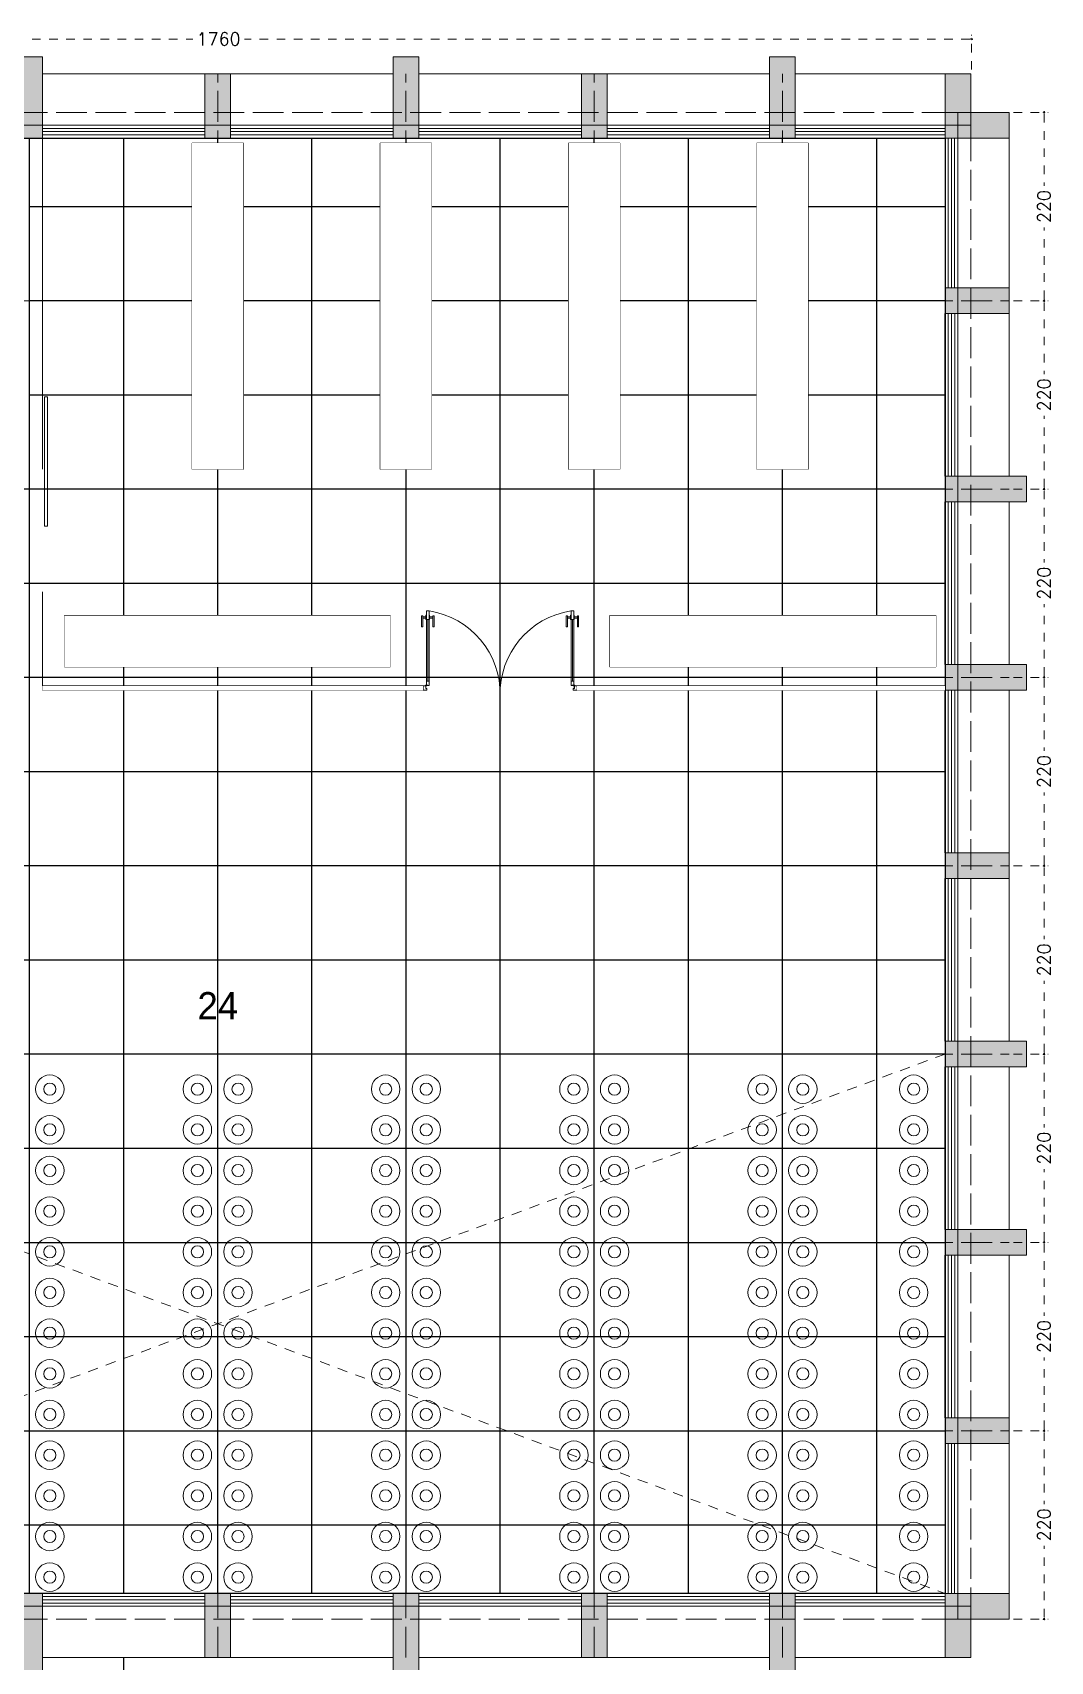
# Model space of a CAD drawing. Header units: metres. Extents: x -175 to 101, y -7 to 93.
# Drawn here: x -86.01 to -74.11, y 25.93 to 44.96 of the extents above; entities that cross this region are included whole.
import ezdxf

# ---------------------------------------------------------------- set-up
doc = ezdxf.new("R2010")
doc.units = ezdxf.units.M
doc.set_wipeout_variables(frame=1)
doc.linetypes.add('ACAD_ISO02W100', pattern=[15, 12, -3])
doc.linetypes.add('ST_PUNTOS2', pattern=[0.03175, 0, -0.03175])
for name, color, linetype, lineweight in [('DG_CARPINTERÍA', 251, 'Continuous', 9), ('DG_MURO', 251, 'Continuous', 0), ('DG_SOMBREADO', 251, 'Continuous', 5), ('DG_TEXTO', 7, 'Continuous', 9), ('DG_VIDRIO', 253, 'Continuous', 9)]:
    doc.layers.add(name, color=color, linetype=linetype, lineweight=lineweight)
for name, color, linetype, lineweight, transparency in [('DG_COTAS', 250, 'Continuous', 5, 0.4), ('DG_DISCONTINUA', 252, 'ACAD_ISO02W100', 5, 0.6), ('DG_EJES', 253, 'ACAD_ISO02W100', 5, 0.7), ('DG_TRANSPARENTE', 251, 'Continuous', 9, 0.8)]:
    doc.layers.add(name, color=color, linetype=linetype, lineweight=lineweight, transparency=transparency)
doc.styles.add('st_Romans', font='romans.shx')
doc.dimstyles.new('st50cm', dxfattribs={"dimscale": 0.5, "dimtxt": 0.4, "dimasz": 0.04, "dimexe": 0.1, "dimexo": 0.1, "dimgap": 0.1, "dimtad": 0, "dimdec": 1, "dimlfac": 100, "dimzin": 9, "dimdsep": 46, "dimtxsty": 'st_Romans', "dimblk": 'STDAVIDCOTA', "dimcen": 0, "dimdle": 0.05, "dimclrd": 33, "dimclre": 33, "dimclrt": 256, "dimazin": 2, "dimtfac": 1, "dimtdec": 1, "dimtofl": 0, "dimtmove": 0, "dimatfit": 3, "dimldrblk": 'DOTBLANK', "dimfxl": 1, "dimtolj": 1, "dimtzin": 1, "dimlwd": 5, "dimlwe": 5, "dimarcsym": 0})

# ---------------------------------------------------------------- blocks, each defined once
blk = doc.blocks.new('PILAR FALSO')
at = {"layer": 'DG_SOMBREADO', "transparency": 33554534}
h = blk.add_hatch(color=252, dxfattribs=at)
h.dxf.hatch_style = 1
h.paths.add_polyline_path([(-5319.966, 2906.44), (-5320.116, 2906.44), (-5320.116, 2906.14), (-5319.966, 2906.14)])
at = {"layer": 'DG_SOMBREADO', "transparency": 33554610}
h = blk.add_hatch(color=252, dxfattribs=at)
h.dxf.hatch_style = 1
h.paths.add_polyline_path([(-5319.366, 2906.14), (-5319.366, 2906.44), (-5319.966, 2906.44), (-5319.966, 2906.14)])
at = {"layer": 'DG_MURO'}
for points in [[(-5319.966, 2906.44), (-5319.966, 2906.14), (-5320.116, 2906.14), (-5320.116, 2906.44)], [(-5319.366, 2906.44), (-5319.366, 2906.14), (-5319.966, 2906.14), (-5319.966, 2906.44)]]:
    blk.add_lwpolyline(points, close=True, dxfattribs=at)
blk = doc.blocks.new('PILAR MARILDITA')
at = {"layer": 'DG_SOMBREADO', "transparency": 33554687}
h = blk.add_hatch(color=252, dxfattribs=at)
h.dxf.hatch_style = 1
h.paths.add_polyline_path([(-4788.306, 2918.811), (-4788.306, 2918.511), (-4789.106, 2918.511), (-4789.106, 2918.811)])
at = {"layer": 'DG_MURO'}
blk.add_lwpolyline([(-4788.306, 2918.511), (-4788.306, 2918.811), (-4789.106, 2918.811), (-4789.106, 2918.511)], close=True, dxfattribs=at)
blk = doc.blocks.new('PILARN UEVO')
at = {"layer": 'DG_SOMBREADO', "transparency": 33554534}
h = blk.add_hatch(color=252, dxfattribs=at)
h.dxf.hatch_style = 1
h.paths.add_polyline_path([(-5353.299, 2897.9), (-5353.599, 2897.9), (-5353.599, 2897.75), (-5353.299, 2897.75)])
at = {"layer": 'DG_MURO'}
blk.add_lwpolyline([(-5353.599, 2897.75), (-5353.299, 2897.75), (-5353.299, 2897.9), (-5353.599, 2897.9)], close=True, dxfattribs=at)
at = {"layer": 'DG_CARPINTERÍA', "linetype": 'Continuous', "rotation": 270}
blk.add_blockref('PILAR MARILDITA', (-8272.11, -1891.356), dxfattribs=at)
blk = doc.blocks.new('vent marildita')
at = {"layer": 'DG_SOMBREADO'}
blk.add_line((-4564.343, 2986.828), (-4564.343, 2988.728), dxfattribs=at)
blk.add_lwpolyline([(-4563.631, 2986.828), (-4563.631, 2988.728), (-4563.706, 2988.728), (-4563.706, 2986.828)], close=True, dxfattribs=at)
at = {"layer": 'DG_TRANSPARENTE'}
for p, q in [((-4563.743, 2988.728), (-4563.743, 2986.828)), ((-4563.593, 2986.828), (-4563.593, 2988.728))]:
    blk.add_line(p, q, dxfattribs=at)
at = {"layer": 'DG_VIDRIO'}
blk.add_line((-4563.668, 2986.828), (-4563.668, 2988.728), dxfattribs=at)
blk = doc.blocks.new('ven1 marildita')
at = {"layer": 'DG_SOMBREADO'}
blk.add_line((-4566.098, 2973.778), (-4566.098, 2975.528), dxfattribs=at)
blk.add_lwpolyline([(-4565.385, 2973.778), (-4565.385, 2975.528), (-4565.46, 2975.528), (-4565.46, 2973.778)], close=True, dxfattribs=at)
at = {"layer": 'DG_TRANSPARENTE'}
for p, q in [((-4565.498, 2975.528), (-4565.498, 2973.778)), ((-4565.348, 2973.778), (-4565.348, 2975.528))]:
    blk.add_line(p, q, dxfattribs=at)
at = {"layer": 'DG_VIDRIO'}
blk.add_line((-4565.423, 2973.778), (-4565.423, 2975.528), dxfattribs=at)
blk = doc.blocks.new('TUBO HIDRIPONICO')
at = {"layer": 'DG_CARPINTERÍA'}
blk.add_circle((-5112.932, 2824.347), 0.075, dxfattribs=at)
at = {"layer": 'DG_TRANSPARENTE'}
blk.add_circle((-5112.932, 2824.347), 0.175, dxfattribs=at)
blk = doc.blocks.new('huerta prod')
at = {"layer": 'DG_CARPINTERÍA', "xscale": -0.95, "yscale": 0.95, "zscale": 0.95, "rotation": 180}
for p in [(88.661, 5558.273), (88.661, 5557.798), (88.661, 5557.323), (88.661, 5556.848), (88.661, 5556.373), (88.661, 5555.898), (88.661, 5555.423), (88.661, 5554.948), (88.661, 5554.473), (88.661, 5553.998), (88.661, 5553.523), (88.661, 5553.048), (88.661, 5552.573)]:
    blk.add_blockref('TUBO HIDRIPONICO', p, dxfattribs=at)
blk = doc.blocks.new('STDAVIDCOTA')
at = {"color": 7}
blk.add_circle((0, 0), 0.5, dxfattribs=at)
blk = doc.blocks.new('*D191')
at = {"layer": 'Defpoints', "color": 0, "linetype": 'Continuous', "transparency": 16777216}
for p in [(-4930.474, 2839.339), (-4948.074, 2838.932), (-4930.474, 2838.932)]:
    blk.add_point(p, dxfattribs=at)
at = {"layer": 'DG_COTAS', "color": 33, "linetype": 'ST_PUNTOS2', "lineweight": 5, "transparency": 16777216}
for p, q in [((-4948.074, 2838.982), (-4948.074, 2839.389)), ((-4948.054, 2839.339), (-4939.577, 2839.339)), ((-4930.494, 2839.339), (-4938.97, 2839.339)), ((-4930.474, 2838.982), (-4930.474, 2839.389))]:
    blk.add_line(p, q, dxfattribs=at)
at = {"layer": 'DG_COTAS', "color": 33, "linetype": 'Continuous', "lineweight": 5, "transparency": 16777216, "xscale": 0.02, "yscale": 0.02, "zscale": 0.02, "rotation": 180}
blk.add_blockref('STDAVIDCOTA', (-4948.074, 2839.339), dxfattribs=at)
at = {"layer": 'DG_COTAS', "color": 33, "linetype": 'Continuous', "lineweight": 5, "transparency": 16777216, "xscale": 0.02, "yscale": 0.02, "zscale": 0.02}
blk.add_blockref('STDAVIDCOTA', (-4930.474, 2839.339), dxfattribs=at)
at = {"layer": 'DG_COTAS', "linetype": 'Continuous', "transparency": 16777216, "insert": (-4939.274, 2839.339), "char_height": 0.15, "attachment_point": 5, "style": 'st_Romans'}
blk.add_mtext('\\A1;1760', dxfattribs=at)
blk = doc.blocks.new('_DotBlank')
at = {"color": 0, "lineweight": -2}
blk.add_line((-0.5, 0), (-1, 0), dxfattribs=at)
blk.add_circle((0, 0), 0.5, dxfattribs=at)
blk = doc.blocks.new('*D205')
at = {"layer": 'Defpoints', "color": 0, "linetype": 'Continuous', "transparency": 16777216}
for p in [(-4930.034, 2838.482), (-4930.034, 2836.282), (-4929.627, 2836.282)]:
    blk.add_point(p, dxfattribs=at)
at = {"layer": 'DG_COTAS', "color": 33, "linetype": 'ST_PUNTOS2', "lineweight": 5, "transparency": 16777216}
for p, q in [((-4929.984, 2838.482), (-4929.577, 2838.482)), ((-4929.627, 2838.462), (-4929.627, 2837.625)), ((-4929.627, 2836.302), (-4929.627, 2837.139)), ((-4929.984, 2836.282), (-4929.577, 2836.282))]:
    blk.add_line(p, q, dxfattribs=at)
at = {"layer": 'DG_COTAS', "color": 33, "linetype": 'Continuous', "lineweight": 5, "transparency": 16777216, "xscale": 0.02, "yscale": 0.02, "zscale": 0.02}
for p, rotation in [((-4929.627, 2838.482), 90), ((-4929.627, 2836.282), 270)]:
    blk.add_blockref('STDAVIDCOTA', p, dxfattribs=dict(at, rotation=rotation))
at = {"layer": 'DG_COTAS', "linetype": 'Continuous', "transparency": 16777216, "insert": (-4929.627, 2837.382), "char_height": 0.15, "attachment_point": 5, "rotation": 90, "style": 'st_Romans'}
blk.add_mtext('\\A1;220', dxfattribs=at)
blk = doc.blocks.new('*D206')
at = {"layer": 'Defpoints', "color": 0, "linetype": 'Continuous', "transparency": 16777216}
for p in [(-4930.034, 2836.282), (-4930.034, 2834.082), (-4929.627, 2834.082)]:
    blk.add_point(p, dxfattribs=at)
at = {"layer": 'DG_COTAS', "color": 33, "linetype": 'ST_PUNTOS2', "lineweight": 5, "transparency": 16777216}
for p, q in [((-4929.984, 2836.282), (-4929.577, 2836.282)), ((-4929.627, 2836.262), (-4929.627, 2835.425)), ((-4929.627, 2834.102), (-4929.627, 2834.939)), ((-4929.984, 2834.082), (-4929.577, 2834.082))]:
    blk.add_line(p, q, dxfattribs=at)
at = {"layer": 'DG_COTAS', "color": 33, "linetype": 'Continuous', "lineweight": 5, "transparency": 16777216, "xscale": 0.02, "yscale": 0.02, "zscale": 0.02}
for p, rotation in [((-4929.627, 2836.282), 90), ((-4929.627, 2834.082), 270)]:
    blk.add_blockref('STDAVIDCOTA', p, dxfattribs=dict(at, rotation=rotation))
at = {"layer": 'DG_COTAS', "linetype": 'Continuous', "transparency": 16777216, "insert": (-4929.627, 2835.182), "char_height": 0.15, "attachment_point": 5, "rotation": 90, "style": 'st_Romans'}
blk.add_mtext('\\A1;220', dxfattribs=at)
blk = doc.blocks.new('*D207')
at = {"layer": 'Defpoints', "color": 0, "linetype": 'Continuous', "transparency": 16777216}
for p in [(-4930.034, 2834.082), (-4930.034, 2831.882), (-4929.627, 2831.882)]:
    blk.add_point(p, dxfattribs=at)
at = {"layer": 'DG_COTAS', "color": 33, "linetype": 'ST_PUNTOS2', "lineweight": 5, "transparency": 16777216}
for p, q in [((-4929.984, 2834.082), (-4929.577, 2834.082)), ((-4929.627, 2834.062), (-4929.627, 2833.225)), ((-4929.627, 2831.902), (-4929.627, 2832.739)), ((-4929.984, 2831.882), (-4929.577, 2831.882))]:
    blk.add_line(p, q, dxfattribs=at)
at = {"layer": 'DG_COTAS', "color": 33, "linetype": 'Continuous', "lineweight": 5, "transparency": 16777216, "xscale": 0.02, "yscale": 0.02, "zscale": 0.02}
for p, rotation in [((-4929.627, 2834.082), 90), ((-4929.627, 2831.882), 270)]:
    blk.add_blockref('STDAVIDCOTA', p, dxfattribs=dict(at, rotation=rotation))
at = {"layer": 'DG_COTAS', "linetype": 'Continuous', "transparency": 16777216, "insert": (-4929.627, 2832.982), "char_height": 0.15, "attachment_point": 5, "rotation": 90, "style": 'st_Romans'}
blk.add_mtext('\\A1;220', dxfattribs=at)
blk = doc.blocks.new('*D208')
at = {"layer": 'Defpoints', "color": 0, "linetype": 'Continuous', "transparency": 16777216}
for p in [(-4930.034, 2831.882), (-4930.034, 2829.682), (-4929.627, 2829.682)]:
    blk.add_point(p, dxfattribs=at)
at = {"layer": 'DG_COTAS', "color": 33, "linetype": 'ST_PUNTOS2', "lineweight": 5, "transparency": 16777216}
for p, q in [((-4929.984, 2831.882), (-4929.577, 2831.882)), ((-4929.627, 2831.862), (-4929.627, 2831.025)), ((-4929.627, 2829.702), (-4929.627, 2830.539)), ((-4929.984, 2829.682), (-4929.577, 2829.682))]:
    blk.add_line(p, q, dxfattribs=at)
at = {"layer": 'DG_COTAS', "color": 33, "linetype": 'Continuous', "lineweight": 5, "transparency": 16777216, "xscale": 0.02, "yscale": 0.02, "zscale": 0.02}
for p, rotation in [((-4929.627, 2831.882), 90), ((-4929.627, 2829.682), 270)]:
    blk.add_blockref('STDAVIDCOTA', p, dxfattribs=dict(at, rotation=rotation))
at = {"layer": 'DG_COTAS', "linetype": 'Continuous', "transparency": 16777216, "insert": (-4929.627, 2830.782), "char_height": 0.15, "attachment_point": 5, "rotation": 90, "style": 'st_Romans'}
blk.add_mtext('\\A1;220', dxfattribs=at)
blk = doc.blocks.new('*D209')
at = {"layer": 'Defpoints', "color": 0, "linetype": 'Continuous', "transparency": 16777216}
for p in [(-4930.034, 2829.682), (-4930.034, 2827.482), (-4929.627, 2827.482)]:
    blk.add_point(p, dxfattribs=at)
at = {"layer": 'DG_COTAS', "color": 33, "linetype": 'ST_PUNTOS2', "lineweight": 5, "transparency": 16777216}
for p, q in [((-4929.984, 2829.682), (-4929.577, 2829.682)), ((-4929.627, 2829.662), (-4929.627, 2828.825)), ((-4929.627, 2827.502), (-4929.627, 2828.339)), ((-4929.984, 2827.482), (-4929.577, 2827.482))]:
    blk.add_line(p, q, dxfattribs=at)
at = {"layer": 'DG_COTAS', "color": 33, "linetype": 'Continuous', "lineweight": 5, "transparency": 16777216, "xscale": 0.02, "yscale": 0.02, "zscale": 0.02}
for p, rotation in [((-4929.627, 2829.682), 90), ((-4929.627, 2827.482), 270)]:
    blk.add_blockref('STDAVIDCOTA', p, dxfattribs=dict(at, rotation=rotation))
at = {"layer": 'DG_COTAS', "linetype": 'Continuous', "transparency": 16777216, "insert": (-4929.627, 2828.582), "char_height": 0.15, "attachment_point": 5, "rotation": 90, "style": 'st_Romans'}
blk.add_mtext('\\A1;220', dxfattribs=at)
blk = doc.blocks.new('*D210')
at = {"layer": 'Defpoints', "color": 0, "linetype": 'Continuous', "transparency": 16777216}
for p in [(-4930.034, 2827.482), (-4930.034, 2825.282), (-4929.627, 2825.282)]:
    blk.add_point(p, dxfattribs=at)
at = {"layer": 'DG_COTAS', "color": 33, "linetype": 'ST_PUNTOS2', "lineweight": 5, "transparency": 16777216}
for p, q in [((-4929.984, 2827.482), (-4929.577, 2827.482)), ((-4929.627, 2827.462), (-4929.627, 2826.625)), ((-4929.627, 2825.302), (-4929.627, 2826.139)), ((-4929.984, 2825.282), (-4929.577, 2825.282))]:
    blk.add_line(p, q, dxfattribs=at)
at = {"layer": 'DG_COTAS', "color": 33, "linetype": 'Continuous', "lineweight": 5, "transparency": 16777216, "xscale": 0.02, "yscale": 0.02, "zscale": 0.02}
for p, rotation in [((-4929.627, 2827.482), 90), ((-4929.627, 2825.282), 270)]:
    blk.add_blockref('STDAVIDCOTA', p, dxfattribs=dict(at, rotation=rotation))
at = {"layer": 'DG_COTAS', "linetype": 'Continuous', "transparency": 16777216, "insert": (-4929.627, 2826.382), "char_height": 0.15, "attachment_point": 5, "rotation": 90, "style": 'st_Romans'}
blk.add_mtext('\\A1;220', dxfattribs=at)
blk = doc.blocks.new('*D211')
at = {"layer": 'Defpoints', "color": 0, "linetype": 'Continuous', "transparency": 16777216}
for p in [(-4930.034, 2825.282), (-4930.034, 2823.082), (-4929.627, 2823.082)]:
    blk.add_point(p, dxfattribs=at)
at = {"layer": 'DG_COTAS', "color": 33, "linetype": 'ST_PUNTOS2', "lineweight": 5, "transparency": 16777216}
for p, q in [((-4929.984, 2825.282), (-4929.577, 2825.282)), ((-4929.627, 2825.262), (-4929.627, 2824.425)), ((-4929.627, 2823.102), (-4929.627, 2823.939)), ((-4929.984, 2823.082), (-4929.577, 2823.082))]:
    blk.add_line(p, q, dxfattribs=at)
at = {"layer": 'DG_COTAS', "color": 33, "linetype": 'Continuous', "lineweight": 5, "transparency": 16777216, "xscale": 0.02, "yscale": 0.02, "zscale": 0.02}
for p, rotation in [((-4929.627, 2825.282), 90), ((-4929.627, 2823.082), 270)]:
    blk.add_blockref('STDAVIDCOTA', p, dxfattribs=dict(at, rotation=rotation))
at = {"layer": 'DG_COTAS', "linetype": 'Continuous', "transparency": 16777216, "insert": (-4929.627, 2824.182), "char_height": 0.15, "attachment_point": 5, "rotation": 90, "style": 'st_Romans'}
blk.add_mtext('\\A1;220', dxfattribs=at)
blk = doc.blocks.new('*D212')
at = {"layer": 'Defpoints', "color": 0, "linetype": 'Continuous', "transparency": 16777216}
for p in [(-4930.034, 2823.082), (-4930.034, 2820.882), (-4929.627, 2820.882)]:
    blk.add_point(p, dxfattribs=at)
at = {"layer": 'DG_COTAS', "color": 33, "linetype": 'ST_PUNTOS2', "lineweight": 5, "transparency": 16777216}
for p, q in [((-4929.984, 2823.082), (-4929.577, 2823.082)), ((-4929.627, 2823.062), (-4929.627, 2822.225)), ((-4929.627, 2820.902), (-4929.627, 2821.739)), ((-4929.984, 2820.882), (-4929.577, 2820.882))]:
    blk.add_line(p, q, dxfattribs=at)
at = {"layer": 'DG_COTAS', "color": 33, "linetype": 'Continuous', "lineweight": 5, "transparency": 16777216, "xscale": 0.02, "yscale": 0.02, "zscale": 0.02}
for p, rotation in [((-4929.627, 2823.082), 90), ((-4929.627, 2820.882), 270)]:
    blk.add_blockref('STDAVIDCOTA', p, dxfattribs=dict(at, rotation=rotation))
at = {"layer": 'DG_COTAS', "linetype": 'Continuous', "transparency": 16777216, "insert": (-4929.627, 2821.982), "char_height": 0.15, "attachment_point": 5, "rotation": 90, "style": 'st_Romans'}
blk.add_mtext('\\A1;220', dxfattribs=at)
blk = doc.blocks.new('PUERTA VIDRIO')
at = {"layer": 'DG_SOMBREADO', "linetype": 'Continuous', "true_color": 0xffffff, "transparency": 33554687}
h = blk.add_hatch(dxfattribs=at)
h.set_pattern_fill('ANGLE')
h.set_pattern_definition([(0, (-0.2, 0), (0, 6.985), [5.08, -1.905]), (90, (-0.2, 0), (-6.985, 4e-16), [5.08, -1.905])])
h.paths.add_polyline_path([(-5219.428, 2829.99), (-5219.548, 2829.99), (-5219.548, 2828.19), (-5219.428, 2828.19)])
h = blk.add_hatch(dxfattribs=at)
h.set_pattern_fill('ANGLE')
h.set_pattern_definition([(0, (-0.9504, -2e-12), (0, 6.985), [5.08, -1.905]), (90, (-0.9504, -2e-12), (-6.985, 4e-16), [5.08, -1.905])])
h.paths.add_polyline_path([(-5219.435, 2829.99), (-5219.541, 2829.99), (-5219.541, 2828.19), (-5219.435, 2828.19)])
h = blk.add_hatch(dxfattribs=at)
h.set_pattern_fill('ANGLE')
h.set_pattern_definition([(0, (-0.4034, 0), (0, 6.985), [5.08, -1.905]), (90, (-0.4034, 0), (-6.985, 4e-16), [5.08, -1.905])])
h.paths.add_polyline_path([(-5219.451, 2829.99), (-5219.531, 2829.99), (-5219.531, 2828.19), (-5219.451, 2828.19)])
at = {"layer": 'DG_CARPINTERÍA'}
for p, q in [((-5220.321, 2829.957), (-5220.321, 2829.993)), ((-5220.306, 2829.957), (-5220.306, 2829.993)), ((-5220.288, 2829.919), (-5220.288, 2829.952)), ((-5219.568, 2829.919), (-5219.568, 2829.952)), ((-5219.513, 2829.99), (-5219.463, 2829.99)), ((-5220.321, 2829.914), (-5220.321, 2829.878)), ((-5220.306, 2829.914), (-5220.306, 2829.878)), ((-5219.518, 2829.919), (-5219.568, 2829.919)), ((-5220.321, 2828.267), (-5220.321, 2828.303)), ((-5220.306, 2828.267), (-5220.306, 2828.303)), ((-5220.288, 2828.262), (-5220.288, 2828.229)), ((-5219.518, 2828.262), (-5219.568, 2828.262)), ((-5219.568, 2828.262), (-5219.568, 2828.229)), ((-5220.321, 2828.224), (-5220.321, 2828.188)), ((-5220.306, 2828.224), (-5220.306, 2828.188)), ((-5219.513, 2828.19), (-5219.463, 2828.19))]:
    blk.add_line(p, q, dxfattribs=at)
for points in [[(-5220.391, 2829.952), (-5220.391, 2829.919), (-5219.518, 2829.919), (-5219.518, 2829.952)], [(-5220.338, 2829.952), (-5220.288, 2829.952), (-5220.288, 2829.957), (-5220.338, 2829.957)], [(-5220.333, 2829.993), (-5220.205, 2829.993), (-5220.205, 2830.008), (-5220.333, 2830.008)], [(-5219.518, 2829.934), (-5219.518, 2829.952), (-5219.52, 2829.952), (-5219.52, 2829.934)], [(-5219.483, 2829.957), (-5219.513, 2829.957), (-5219.513, 2829.99), (-5219.463, 2829.99), (-5219.463, 2829.945), (-5219.483, 2829.945)], [(-5219.513, 2829.959), (-5219.483, 2829.959), (-5219.483, 2829.957), (-5219.513, 2829.957)], [(-5220.338, 2829.919), (-5220.288, 2829.919), (-5220.288, 2829.914), (-5220.338, 2829.914)], [(-5220.333, 2829.878), (-5220.205, 2829.878), (-5220.205, 2829.863), (-5220.333, 2829.863)], [(-5220.391, 2828.229), (-5220.391, 2828.262), (-5219.518, 2828.262), (-5219.518, 2828.229)], [(-5220.338, 2828.262), (-5220.288, 2828.262), (-5220.288, 2828.267), (-5220.338, 2828.267)], [(-5220.338, 2828.229), (-5220.288, 2828.229), (-5220.288, 2828.224), (-5220.338, 2828.224)], [(-5220.333, 2828.303), (-5220.205, 2828.303), (-5220.205, 2828.318), (-5220.333, 2828.318)], [(-5219.518, 2828.247), (-5219.518, 2828.229), (-5219.52, 2828.229), (-5219.52, 2828.247)], [(-5219.483, 2828.223), (-5219.513, 2828.223), (-5219.513, 2828.19), (-5219.463, 2828.19), (-5219.463, 2828.235), (-5219.483, 2828.235)], [(-5220.333, 2828.188), (-5220.205, 2828.188), (-5220.205, 2828.173), (-5220.333, 2828.173)], [(-5219.513, 2828.221), (-5219.483, 2828.221), (-5219.483, 2828.223), (-5219.513, 2828.223)]]:
    blk.add_lwpolyline(points, close=True, dxfattribs=at)
for centre in [(-5219.517, 2829.956), (-5219.517, 2828.224)]:
    blk.add_circle(centre, 0.006, dxfattribs=at)
at = {"layer": 'DG_TRANSPARENTE'}
for p, q in [((-5219.568, 2829.935), (-5220.288, 2829.935)), ((-5219.568, 2828.245), (-5220.288, 2828.245))]:
    blk.add_line(p, q, dxfattribs=at)
for centre, start, end in [((-5219.421, 2830.07), 188.8792, 271.1794), ((-5219.421, 2828.111), 88.8206, 171.1208)]:
    blk.add_arc(centre, 0.98, start, end, dxfattribs=at)
blk = doc.blocks.new('COTAS')
at = {"layer": 'DG_COTAS', "linetype": 'Continuous'}
dim = blk.add_linear_dim(base=(-4930.4738, 2839.3393), p1=(-4948.0738, 2838.9322), p2=(-4930.4738, 2838.9322), dimstyle='st50cm', dxfattribs=at)
dim.commit()
dim.dimension.update_dxf_attribs({"geometry": '*D191', "text_midpoint": (-4939.2738, 2839.3393)})
for base, p1, p2, picture, middle in [((-4929.6267, 2836.2822), (-4930.0338, 2838.4822), (-4930.0338, 2836.2822), '*D205', (-4929.6267, 2837.3822)), ((-4929.6267, 2834.0822), (-4930.0338, 2836.2822), (-4930.0338, 2834.0822), '*D206', (-4929.6267, 2835.1822)), ((-4929.6267, 2831.8822), (-4930.0338, 2834.0822), (-4930.0338, 2831.8822), '*D207', (-4929.6267, 2832.9822)), ((-4929.6267, 2829.6822), (-4930.0338, 2831.8822), (-4930.0338, 2829.6822), '*D208', (-4929.6267, 2830.7822)), ((-4929.6267, 2827.4822), (-4930.0338, 2829.6822), (-4930.0338, 2827.4822), '*D209', (-4929.6267, 2828.5822)), ((-4929.6267, 2825.2822), (-4930.0338, 2827.4822), (-4930.0338, 2825.2822), '*D210', (-4929.6267, 2826.3822)), ((-4929.6267, 2823.0822), (-4930.0338, 2825.2822), (-4930.0338, 2823.0822), '*D211', (-4929.6267, 2824.1822)), ((-4929.6267, 2820.8822), (-4930.0338, 2823.0822), (-4930.0338, 2820.8822), '*D212', (-4929.6267, 2821.9822))]:
    dim = blk.add_linear_dim(base=base, p1=p1, p2=p2, angle=270, dimstyle='st50cm', override={"dimtmove": 1}, dxfattribs=at)
    dim.commit()
    dim.dimension.update_dxf_attribs({"geometry": picture, "text_midpoint": middle})

msp = doc.modelspace()

# ---------------------------------------------------------------- hatches: boundary and pattern name
at = {"transparency": 33554508}
h = msp.add_hatch(dxfattribs=at)
h.set_pattern_fill('ANSI37', color=256, scale=0.3465, angle=45)
h.set_pattern_definition([(90, (-83.8414, 35.2255), (-1.10014, 0), []), (180, (-83.8414, 35.2255), (-1e-16, -1.10014), [])])
h.paths.add_polyline_path([(-75.3414, 43.7255), (-86.0414, 43.7255), (-86.0414, 39.8574), (-88.2414, 39.8574), (-88.2414, 41.2955), (-88.2414, 41.4455), (-90.0089, 41.4455), (-90.0089, 41.6455), (-90.4414, 41.6455), (-90.4414, 43.4255), (-90.4414, 43.7255), (-90.5914, 43.7255), (-92.3414, 43.7255), (-92.3414, 26.7255), (-75.3414, 26.7255), (-75.3414, 30.6755), (-75.3414, 30.6755), (-75.3414, 30.9755)])

# ---------------------------------------------------------------- linework, layer by layer
msp.add_line((-84.9414, 25.9755), (-84.9414, 19.7086))
msp.add_lwpolyline([(-92.3414, 43.7255), (-75.3414, 43.7255), (-75.3414, 26.7255), (-92.3414, 26.7255)], close=True)
at = {"layer": 'DG_CARPINTERÍA', "linetype": 'Continuous'}
for p, q in [((-85.8914, 37.3255), (-81.4414, 37.3255)), ((-81.4414, 37.3255), (-81.4414, 37.2755)), ((-79.6414, 37.3255), (-75.3414, 37.3255)), ((-79.6414, 37.2755), (-79.6414, 37.3255)), ((-85.8914, 37.2755), (-81.4414, 37.2755)), ((-79.6414, 37.2755), (-75.3414, 37.2755))]:
    msp.add_line(p, q, dxfattribs=at)
for points in [[(-84.1414, 39.8574), (-83.5414, 39.8574), (-83.5414, 43.6661), (-84.1414, 43.6661)], [(-81.9414, 39.8574), (-81.3414, 39.8574), (-81.3414, 43.6661), (-81.9414, 43.6661)], [(-79.7414, 39.8574), (-79.1414, 39.8574), (-79.1414, 43.6661), (-79.7414, 43.6661)], [(-77.5414, 39.8574), (-76.9414, 39.8574), (-76.9414, 43.6661), (-77.5414, 43.6661)], [(-85.8664, 39.1927), (-85.8326, 39.1927), (-85.8326, 40.7042), (-85.8664, 40.7042)], [(-81.8254, 37.5481), (-81.8254, 38.1481), (-85.6341, 38.1481), (-85.6341, 37.5481)], [(-79.2573, 37.5481), (-79.2573, 38.1481), (-75.4486, 38.1481), (-75.4486, 37.5481)]]:
    msp.add_lwpolyline(points, close=True, dxfattribs=at)
at = {"layer": 'DG_DISCONTINUA', "ltscale": 0.01}
msp.add_line((-75.3414, 33.0255), (-92.3414, 33.0255), dxfattribs=at)
at = {"layer": 'DG_DISCONTINUA', "ltscale": 0.01, "transparency": 33554483}
for p, q in [((-92.3414, 33.0255), (-75.3414, 26.7255)), ((-75.3414, 33.0255), (-92.3414, 26.7255))]:
    msp.add_line(p, q, dxfattribs=at)
at = {"layer": 'DG_EJES', "ltscale": 0.03, "transparency": 33554483}
for p, q in [((-83.8414, 25.9755), (-83.8414, 44.4755)), ((-77.2414, 25.9755), (-77.2414, 44.4755)), ((-93.0914, 41.8255), (-74.5914, 41.8255)), ((-93.0914, 35.2255), (-74.5914, 35.2255)), ((-93.0914, 28.6255), (-74.5914, 28.6255))]:
    msp.add_line(p, q, dxfattribs=at)
at = {"layer": 'DG_EJES', "ltscale": 0.03}
for p, q in [((-81.6414, 25.9755), (-81.6414, 44.4755)), ((-79.4414, 25.9755), (-79.4414, 44.4755)), ((-75.0414, 25.9755), (-75.0414, 44.4755)), ((-93.0914, 44.0255), (-74.5914, 44.0255)), ((-93.0914, 39.6255), (-74.5914, 39.6255)), ((-93.0914, 37.4255), (-74.5914, 37.4255)), ((-93.0914, 33.0255), (-74.5914, 33.0255)), ((-93.0914, 30.8255), (-74.5914, 30.8255)), ((-93.0914, 26.4255), (-74.5914, 26.4255))]:
    msp.add_line(p, q, dxfattribs=at)
at = {"layer": 'DG_MURO'}
for p, q in [((-85.8914, 43.7255), (-85.8914, 39.8574)), ((-85.8914, 38.4249), (-85.8914, 37.2755))]:
    msp.add_line(p, q, dxfattribs=at)

# ---------------------------------------------------------------- block references
at = {"linetype": 'Continuous', "xscale": -1}
for name, p, rotation in [('vent marildita', (2902.8369, -4519.8677), 89.99999999984604), ('vent marildita', (2905.0369, -4519.8677), 89.99999999984604), ('vent marildita', (2907.2369, -4519.8677), 89.99999999984604), ('vent marildita', (2909.4369, -4519.8677), 89.99999999984604), ('ven1 marildita', (2898.4369, -4521.6222), 89.99999999984604), ('ven1 marildita', (-4640.6891, -2947.0528), 359.9999999998461)]:
    msp.add_blockref(name, p, dxfattribs=dict(at, rotation=rotation))
at = {"linetype": 'Continuous'}
for name, p, rotation in [('ven1 marildita', (-4640.6891, 3017.5038), 179.9999999998461), ('vent marildita', (-4638.9346, 3028.5038), 179.9999999998461), ('vent marildita', (-4638.9346, 3026.3038), 179.9999999998461), ('vent marildita', (-4638.9346, 3024.1038), 179.9999999998461), ('vent marildita', (-4638.9346, 3021.9038), 179.9999999998461), ('vent marildita', (-4638.9346, 3019.7038), 179.9999999998461), ('vent marildita', (-4638.9346, 3017.5038), 179.9999999998461), ('vent marildita', (2902.8369, 4590.3187), 89.99999999984604), ('vent marildita', (2905.0369, 4590.3187), 89.99999999984604), ('vent marildita', (2907.2369, 4590.3187), 89.99999999984604), ('vent marildita', (2909.4369, 4590.3187), 89.99999999984604), ('ven1 marildita', (2898.4369, 4592.0732), 89.99999999984604)]:
    msp.add_blockref(name, p, dxfattribs=dict(at, rotation=rotation))
at = {"layer": 'DG_CARPINTERÍA', "rotation": 269.9999999988631}
msp.add_blockref('PUERTA VIDRIO', (-2909.6317, -5182.1875), dxfattribs=at)
at = {"layer": 'DG_CARPINTERÍA', "linetype": 'Continuous'}
for p in [(4682.8202, -2842.5284), (4684.5452, -2842.5284), (4685.0202, -2842.5284), (4686.7452, -2842.5284), (4687.2202, -2842.5284)]:
    msp.add_blockref('huerta prod', p, dxfattribs=at)
at = {"layer": 'DG_CARPINTERÍA', "linetype": 'Continuous', "xscale": -1}
for p in [(-4848.3029, -2842.5284), (-4847.8279, -2842.5284), (-4846.1029, -2842.5284), (-4845.6279, -2842.5284), (-4844.3317, -2842.5284)]:
    msp.add_blockref('huerta prod', p, dxfattribs=at)
at = {"layer": 'DG_COTAS', "linetype": 'Continuous'}
msp.add_blockref('COTAS', (4855.4425, -2794.4567), dxfattribs=at)
at = {"layer": 'DG_MURO'}
for name, p, rotation in [('PILARN UEVO', (-5439.4904, 2941.6258), 179.9999999998461), ('PILARN UEVO', (-5435.0904, 2941.6258), 179.9999999998461), ('PILARN UEVO', (-5430.6904, 2941.6258), 179.9999999998461), ('PILAR FALSO', (2822.449, 5363.8414), 89.99999999984604), ('PILAR FALSO', (2826.849, 5363.8414), 89.99999999984604), ('PILAR FALSO', (2831.099, 5363.8414), 89.99999999984604), ('PILAR FALSO', (5244.7745, -2864.4649), 359.9999999998461), ('PILAR FALSO', (5244.7745, -2871.0649), 359.9999999998461), ('PILAR FALSO', (5244.7745, -2877.6649), 359.9999999998461), ('PILAR FALSO', (5244.7745, -2879.7149), 359.9999999998461)]:
    msp.add_blockref(name, p, dxfattribs=dict(at, rotation=rotation))
at = {"layer": 'DG_MURO', "xscale": -1}
for name, p, rotation in [('PILAR FALSO', (5244.7745, 2950.1659), 179.9999999998461), ('PILARN UEVO', (2822.559, -5313.8235), 90.00000000000007), ('PILARN UEVO', (2822.559, -5316.0235), 90.00000000000007), ('PILARN UEVO', (2822.559, -5320.4235), 90.00000000000007), ('PILARN UEVO', (2822.559, -5322.6235), 90.00000000000007), ('PILARN UEVO', (-5439.4904, -2871.1748), 359.9999999998461), ('PILAR FALSO', (2822.449, -5293.3904), 89.99999999984604), ('PILARN UEVO', (-5435.0904, -2871.1748), 359.9999999998461), ('PILAR FALSO', (2826.849, -5293.3904), 89.99999999984604), ('PILARN UEVO', (-5430.6904, -2871.1748), 359.9999999998461), ('PILAR FALSO', (2831.099, -5293.3904), 89.99999999984604)]:
    msp.add_blockref(name, p, dxfattribs=dict(at, rotation=rotation))

# ---------------------------------------------------------------- texts
at = {"layer": 'DG_TEXTO', "insert": (-84.0782, 33.749), "char_height": 0.319369, "attachment_point": 1}
msp.add_mtext_dynamic_manual_height_columns('{\\fCentury Gothic|b0|i0|c0|p34;24}', width=0.660603, gutter_width=1.5968, heights=[0], dxfattribs=at)

# ---------------------------------------------------------------- next in the draw order: wipeouts: each hides what was drawn before it
for points in [[(-84.1414, 43.6661), (-84.1414, 39.8574), (-83.5414, 39.8574), (-83.5414, 43.6661)], [(-81.9414, 43.6661), (-81.9414, 39.8574), (-81.3414, 39.8574), (-81.3414, 43.6661)], [(-79.7414, 43.6661), (-79.7414, 39.8574), (-79.1414, 39.8574), (-79.1414, 43.6661)], [(-77.5414, 43.6661), (-77.5414, 39.8574), (-76.9414, 39.8574), (-76.9414, 43.6661)], [(-81.8254, 38.1481), (-85.6341, 38.1481), (-85.6341, 37.5481), (-81.8254, 37.5481)], [(-75.4486, 38.1481), (-79.2573, 38.1481), (-79.2573, 37.5481), (-75.4486, 37.5481)], [(-81.4414, 37.3255), (-85.8914, 37.3255), (-85.8914, 37.2755), (-81.4414, 37.2755)], [(-75.3414, 37.3255), (-79.6414, 37.3255), (-79.6414, 37.2755), (-75.3414, 37.2755)]]:
    msp.add_wipeout(points).dxf.layer = 'DG_MURO'

doc.saveas('drawing.dxf')
